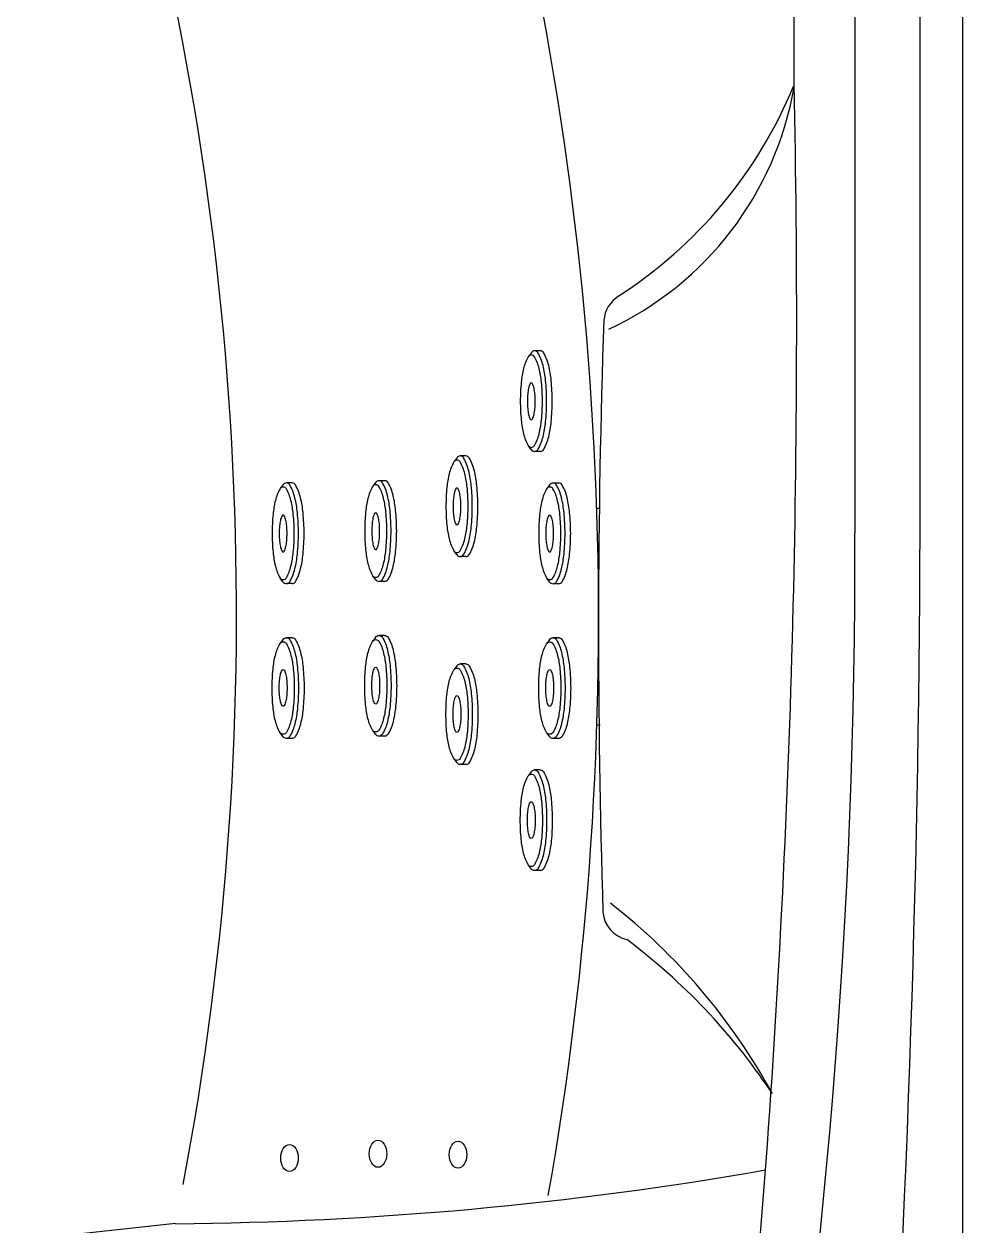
# Model space of a CAD drawing. Extents: x 398 to 508, y 628 to 778.
# Drawn here: x 490.7 to 508.08, y 676.52 to 698.77 of the extents above; entities that cross this region are included whole.
import ezdxf

# ---------------------------------------------------------------- set-up
doc = ezdxf.new("R2010")
doc.units = 0
doc.header["$MEASUREMENT"] = 0
doc.layers.add('1', color=4, linetype='Continuous')

# ---------------------------------------------------------------- blocks, each defined once
blk = doc.blocks.new('MINI')
at = {"layer": '1', "color": 3}
for p, q in [((0.223, 0.931), (0.327, 0.931)), ((0.391, 0.895), (0.44, 0.828)), ((0.391, 0.895), (0.391, 0.895)), ((0.386, -0.902), (0.441, -0.828)), ((0.223, -0.932), (0.327, -0.932)), ((0.327, -0.932), (0.327, -0.932))]:
    blk.add_line(p, q, dxfattribs=at)
for points in [[(0.223, 0.931, 0.267867), (0.159, 0.895, 0.072378), (0.065, 0.659, 0.034036), (0.019, 0.384, 0.024706), (0, 0, 0.024706), (0.019, -0.384, 0.034036), (0.065, -0.659, 0.072378), (0.159, -0.895, 0.267867), (0.223, -0.932, 0.267867)], [(0.391, 0.895, 0.267867), (0.327, 0.931, 0.267867), (0.264, 0.895, 0.072378), (0.17, 0.659, 0.034036), (0.123, 0.384, 0.024706), (0.104, 0, 0.024706), (0.123, -0.384, 0.034036), (0.17, -0.659, 0.072378), (0.264, -0.895, 0.267867), (0.327, -0.932, 0.267867)], [(0.327, -0.932, 0.238458), (0.386, -0.902, 0.072378)]]:
    blk.add_lwpolyline(points, format="xyb", dxfattribs=at)
for points in [[(0.386, -0.855, 0.267867), (0.445, -0.822, 0.072378), (0.531, -0.605, 0.034036), (0.574, -0.352, 0.024706), (0.591, 0, 0.024706), (0.574, 0.352, 0.034036), (0.531, 0.605, 0.072378), (0.445, 0.822, 0.267867), (0.386, 0.855, 0.267867), (0.328, 0.822, 0.072378), (0.242, 0.605, 0.034036), (0.199, 0.352, 0.024706), (0.182, 0, 0.024706), (0.199, -0.352, 0.034036), (0.242, -0.605, 0.072378), (0.328, -0.822, 0.267867)], [(0.388, 0.343, 0.280852), (0.368, 0.331, 0.066452), (0.337, 0.244, 0.030521), (0.321, 0.143, 0.022038), (0.315, 0.003, 0.022038), (0.321, -0.137, 0.030521), (0.337, -0.238, 0.066452), (0.368, -0.325, 0.280852), (0.388, -0.337, 0.280852), (0.408, -0.325, 0.066452), (0.439, -0.238, 0.030521), (0.454, -0.137, 0.022038), (0.46, 0.003, 0.022038), (0.454, 0.143, 0.030521), (0.439, 0.244, 0.066452), (0.408, 0.331, 0.280852)]]:
    blk.add_lwpolyline(points, format="xyb", close=True, dxfattribs=at)
blk = doc.blocks.new('2013GLEAM')
at = {"layer": '1', "color": 3, "linetype": 'Continuous'}
for p, q in [((108, 67.75), (108, 45.893)), ((109.207, 45.893), (109.207, 67.75)), ((106.875, 54.194), (106.875, 60.34)), ((106.875, 54.137), (106.875, 54.194)), ((103.285, 46.34), (103.223, 46.34)), ((103.223, 42.34), (103.284, 42.34)), ((106.469, 35.514), (106.471, 35.534))]:
    blk.add_line(p, q, dxfattribs=at)
at = {"layer": '1', "color": 4, "linetype": 'Continuous'}
blk.add_lwpolyline([(110, 7.75), (110, 83.25, 0.414211), (102.25, 91), (7.75, 91, 0.414214), (0, 83.25), (0, 7.75, 0.414214), (7.75, 0), (102.25, 0, 0.414214)], format="xyb", close=True, dxfattribs=at)
at = {"layer": '1', "color": 2, "linetype": 'Continuous'}
blk.add_arc((39.684, 44.376), 56.872, 349.3111, 16.2464, dxfattribs=at)
at = {"layer": '1', "color": 3, "linetype": 'Continuous'}
for centre, radius, start, end in [((41.652, 44.293), 61.605, 350.02791, 14.35253), ((100.876, 55.181), 6.089, 294.9768, 350.1315), ((99.064, 57.366), 8.434, 302.7122, 337.6571), ((-105.337, 49.715), 212.26, 355.82362, 1.20917), ((103.942, 49.771), 0.591, 122.7122, 174.8615), ((270.716, 44.1), 167.461, 178.04112, 181.78963), ((-13.813, 45.444), 121.814, 340.55977, 0.21143), ((-199.945, 46.959), 309.154, 352.51209, 359.80251), ((96.559, 30.122), 11.282, 28.552, 52.1913), ((103.908, 38.92), 0.573, 184.9693, 256.9144), ((96.903, 29.162), 11.485, 33.8345, 53.2286), ((94.898, 99.33), 66.227, 270.45831, 279.9522), ((2.591, 41.834), 104.044, 339.28875, 355.82362), ((133.427, -330.818), 365.902, 95.96089, 97.38306)]:
    blk.add_arc(centre, radius, start, end, dxfattribs=at)
at = {"layer": '1', "color": 2}
for centre in [(97.537, 34.321), (99.174, 34.399), (100.655, 34.383)]:
    blk.add_ellipse(centre, major_axis=(0, 0.25), ratio=0.649149, dxfattribs=at)
at = {"layer": '1', "rotation": 180}
for p in [(102.399, 48.328), (101.023, 46.382), (97.806, 45.882), (99.52, 45.924), (102.74, 45.881)]:
    blk.add_blockref('MINI', p, dxfattribs=at)
at = {"layer": '1', "xscale": -1, "rotation": 0.0002873314914797476}
for p in [(97.806, 43.018), (99.52, 43.06), (102.74, 43.017), (101.023, 42.534), (102.399, 40.571)]:
    blk.add_blockref('MINI', p, dxfattribs=at)

msp = doc.modelspace()

# ---------------------------------------------------------------- block references
at = {"layer": '1'}
msp.add_blockref('2013GLEAM', (398.077, 643.46), dxfattribs=at)

doc.saveas('drawing.dxf')
